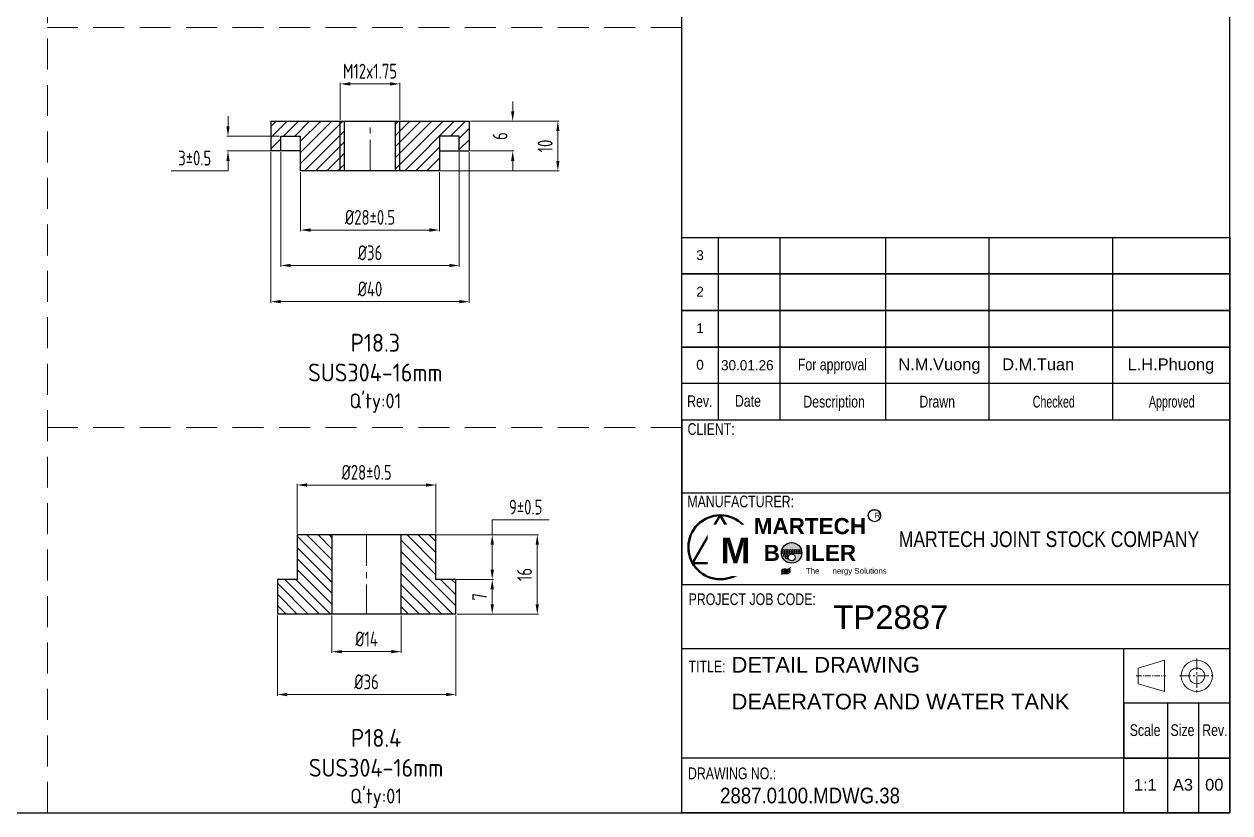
# Model space of a CAD drawing. Header units: millimetres. Extents: x -46397 to 283259, y -8690 to 23983.
# Drawn here: x 259351.1 to 259594.3, y -2313.5 to -2154.3 of the extents above; entities that cross this region are included whole.
import ezdxf
from ezdxf.enums import TextEntityAlignment as Align

# ---------------------------------------------------------------- set-up
doc = ezdxf.new("R2010")
doc.units = ezdxf.units.MM
doc.linetypes.add('CENTER', pattern=[2, 1.25, -0.25, 0.25, -0.25])
doc.linetypes.add('HIDDEN', pattern=[0.375, 0.25, -0.125])
doc.layers.get('Defpoints').update_dxf_attribs({"lineweight": 0})
for name, color, linetype, lineweight in [('DAM_8', 1, 'Continuous', 25), ('DCenterline8', 8, 'CENTER', 5), ('Dtext', 255, 'Continuous', 20), ('DUONGCHINH', 7, 'Continuous', 25), ('mD_HATCH', 8, 'Continuous', 0), ('mDƯỜNG CƠ BẢN', 255, 'Continuous', 25), ('mDƯỜNG KHUẤT', 251, 'HIDDEN', 5), ('mDƯỜNG TÂM', 8, 'CENTER', 0)]:
    doc.layers.add(name, color=color, linetype=linetype, lineweight=lineweight)
doc.layers.add('DIM', color=8, linetype='Continuous')
doc.styles.add('Arial', font='arial.ttf')
doc.styles.add('Chu va so', font='arial.ttf')
doc.styles.add('GHI CHÚ 1', font='isocp_IV25.ttf', dxfattribs={"width": 0.8})
doc.styles.add('TCVN', font='arial.ttf')
doc.styles.add('TEXT', font='arial.ttf', dxfattribs={"height": 124})
doc.dimstyles.new('1-30SCALE', dxfattribs={"dimtxt": 75, "dimasz": 75, "dimexe": 37.5, "dimexo": 30, "dimgap": 30, "dimtad": 1, "dimtoh": 1, "dimdec": 0, "dimdsep": 46, "dimtxsty": 'GHI CHÚ 1', "dimcen": 0.09, "dimclrd": 256, "dimclre": 256, "dimclrt": 2, "dimadec": 0, "dimazin": 0, "dimtfac": 1, "dimtdec": 0, "dimtofl": 0, "dimtmove": 0, "dimatfit": 3, "dimfxl": 1, "dimlwd": 0, "dimlwe": 0, "dimarcsym": 0})
pattern_1 = [(45, (191870.7076, -17125.7324), (-1.122532015, 1.122532015), [])]

# ---------------------------------------------------------------- blocks, each defined once
blk = doc.blocks.new('*D1438')
at = {"layer": 'Defpoints', "color": 0, "transparency": 16777216}
for p in [(259406.85, -2183.92), (259434.85, -2183.92), (259434.85, -2195.88)]:
    blk.add_point(p, dxfattribs=at)
at = {"layer": 'DIM', "linetype": 'Continuous', "lineweight": 0, "transparency": 16777216}
for p, q in [((259406.85, -2184.17), (259406.85, -2196.13)), ((259434.85, -2184.17), (259434.85, -2196.13)), ((259408.85, -2195.88), (259432.85, -2195.88))]:
    blk.add_line(p, q, dxfattribs=at)
at = {"layer": 'DIM', "transparency": 16777216}
for points in [[(259408.85, -2195.54), (259408.85, -2196.21), (259406.85, -2195.88)], [(259432.85, -2195.54), (259432.85, -2196.21), (259434.85, -2195.88)]]:
    blk.add_solid(points, dxfattribs=at)
at = {"layer": 'DIM', "color": 2, "transparency": 16777216, "insert": (259420.85, -2193.32), "char_height": 3, "attachment_point": 5, "style": 'GHI CHÚ 1'}
blk.add_mtext('%%C28%%P0.5', dxfattribs=at)
blk = doc.blocks.new('*D1468')
at = {"layer": 'Defpoints', "color": 0, "transparency": 16777216}
for p in [(259400.85, -2179.92), (259440.85, -2179.92), (259440.85, -2210.33)]:
    blk.add_point(p, dxfattribs=at)
at = {"layer": 'DIM', "linetype": 'Continuous', "lineweight": 0, "transparency": 16777216}
for p, q in [((259400.85, -2180.17), (259400.85, -2210.58)), ((259440.85, -2180.17), (259440.85, -2210.58)), ((259402.85, -2210.33), (259438.85, -2210.33))]:
    blk.add_line(p, q, dxfattribs=at)
at = {"layer": 'DIM', "transparency": 16777216}
for points in [[(259402.85, -2209.99), (259402.85, -2210.66), (259400.85, -2210.33)], [(259438.85, -2209.99), (259438.85, -2210.66), (259440.85, -2210.33)]]:
    blk.add_solid(points, dxfattribs=at)
at = {"layer": 'DIM', "color": 2, "transparency": 16777216, "insert": (259420.85, -2207.77), "char_height": 3, "attachment_point": 5, "style": 'GHI CHÚ 1'}
blk.add_mtext('%%C40', dxfattribs=at)
blk = doc.blocks.new('*D1469')
at = {"layer": 'Defpoints', "color": 0, "transparency": 16777216}
for p in [(259402.85, -2179.92), (259438.85, -2179.92), (259438.85, -2203.03)]:
    blk.add_point(p, dxfattribs=at)
at = {"layer": 'DIM', "linetype": 'Continuous', "lineweight": 0, "transparency": 16777216}
for p, q in [((259402.85, -2180.17), (259402.85, -2203.28)), ((259438.85, -2180.17), (259438.85, -2203.28)), ((259404.85, -2203.03), (259436.85, -2203.03))]:
    blk.add_line(p, q, dxfattribs=at)
at = {"layer": 'DIM', "transparency": 16777216}
for points in [[(259404.85, -2202.7), (259404.85, -2203.36), (259402.85, -2203.03)], [(259436.85, -2202.7), (259436.85, -2203.36), (259438.85, -2203.03)]]:
    blk.add_solid(points, dxfattribs=at)
at = {"layer": 'DIM', "color": 2, "transparency": 16777216, "insert": (259420.85, -2200.47), "char_height": 3, "attachment_point": 5, "style": 'GHI CHÚ 1'}
blk.add_mtext('%%C36', dxfattribs=at)
blk = doc.blocks.new('*D1439')
at = {"layer": 'Defpoints', "color": 0, "transparency": 16777216}
for p in [(259440.85, -2173.92), (259458.75, -2173.92), (259434.85, -2183.92)]:
    blk.add_point(p, dxfattribs=at)
at = {"layer": 'DIM', "linetype": 'Continuous', "lineweight": 0, "transparency": 16777216}
for p, q in [((259441.1, -2173.92), (259459, -2173.92)), ((259458.75, -2181.92), (259458.75, -2175.92)), ((259435.1, -2183.92), (259459, -2183.92))]:
    blk.add_line(p, q, dxfattribs=at)
at = {"layer": 'DIM', "transparency": 16777216}
for points in [[(259458.42, -2175.92), (259459.08, -2175.92), (259458.75, -2173.92)], [(259458.42, -2181.92), (259459.08, -2181.92), (259458.75, -2183.92)]]:
    blk.add_solid(points, dxfattribs=at)
at = {"layer": 'DIM', "color": 2, "transparency": 16777216, "insert": (259456.19, -2178.92), "char_height": 3, "attachment_point": 5, "rotation": 90, "style": 'GHI CHÚ 1'}
blk.add_mtext('10', dxfattribs=at)
blk = doc.blocks.new('*D1440')
at = {"layer": 'Defpoints', "color": 0, "transparency": 16777216}
for p in [(259440.85, -2173.92), (259440.85, -2179.92), (259449.64, -2179.92)]:
    blk.add_point(p, dxfattribs=at)
at = {"layer": 'DIM', "linetype": 'Continuous', "lineweight": 0, "transparency": 16777216}
for p, q in [((259449.64, -2171.92), (259449.64, -2169.92)), ((259441.1, -2173.92), (259449.89, -2173.92)), ((259441.1, -2179.92), (259449.89, -2179.92)), ((259449.64, -2181.92), (259449.64, -2183.92))]:
    blk.add_line(p, q, dxfattribs=at)
at = {"layer": 'DIM', "transparency": 16777216}
for points in [[(259449.31, -2171.92), (259449.97, -2171.92), (259449.64, -2173.92)], [(259449.31, -2181.92), (259449.97, -2181.92), (259449.64, -2179.92)]]:
    blk.add_solid(points, dxfattribs=at)
at = {"layer": 'DIM', "color": 2, "transparency": 16777216, "insert": (259447.08, -2176.92), "char_height": 3, "attachment_point": 5, "rotation": 90, "style": 'GHI CHÚ 1'}
blk.add_mtext('6', dxfattribs=at)
blk = doc.blocks.new('*D1441')
at = {"layer": 'Defpoints', "color": 0, "transparency": 16777216}
for p in [(259392.2, -2176.92), (259402.85, -2176.92), (259402.85, -2179.92)]:
    blk.add_point(p, dxfattribs=at)
at = {"layer": 'DIM', "linetype": 'Continuous', "lineweight": 0, "transparency": 16777216}
for p, q in [((259392.2, -2174.92), (259392.2, -2172.92)), ((259402.6, -2176.92), (259391.95, -2176.92)), ((259402.6, -2179.92), (259391.95, -2179.92)), ((259392.2, -2181.92), (259392.2, -2183.92)), ((259380.76, -2183.92), (259392.2, -2183.92))]:
    blk.add_line(p, q, dxfattribs=at)
at = {"layer": 'DIM', "transparency": 16777216}
for points in [[(259391.87, -2174.92), (259392.53, -2174.92), (259392.2, -2176.92)], [(259391.87, -2181.92), (259392.53, -2181.92), (259392.2, -2179.92)]]:
    blk.add_solid(points, dxfattribs=at)
at = {"layer": 'DIM', "color": 2, "transparency": 16777216, "insert": (259385.48, -2181.36), "char_height": 3, "attachment_point": 5, "style": 'GHI CHÚ 1'}
blk.add_mtext('3%%P0.5', dxfattribs=at)
blk = doc.blocks.new('*D1470')
at = {"layer": 'Defpoints', "color": 0, "transparency": 16777216}
for p in [(259402.15, -2273.39), (259438.15, -2273.39), (259438.15, -2289.61)]:
    blk.add_point(p, dxfattribs=at)
at = {"layer": 'DIM', "linetype": 'Continuous', "lineweight": 0, "transparency": 16777216}
for p, q in [((259402.15, -2273.64), (259402.15, -2289.86)), ((259438.15, -2273.64), (259438.15, -2289.86)), ((259404.15, -2289.61), (259436.15, -2289.61))]:
    blk.add_line(p, q, dxfattribs=at)
at = {"layer": 'DIM', "transparency": 16777216}
for points in [[(259404.15, -2289.28), (259404.15, -2289.95), (259402.15, -2289.61)], [(259436.15, -2289.28), (259436.15, -2289.95), (259438.15, -2289.61)]]:
    blk.add_solid(points, dxfattribs=at)
at = {"layer": 'DIM', "color": 2, "transparency": 16777216, "insert": (259420.15, -2287.05), "char_height": 3, "attachment_point": 5, "style": 'GHI CHÚ 1'}
blk.add_mtext('%%C36', dxfattribs=at)
blk = doc.blocks.new('*D1471')
at = {"layer": 'Defpoints', "color": 0, "transparency": 16777216}
for p in [(259434.15, -2247.34), (259406.15, -2257.39), (259434.15, -2257.39)]:
    blk.add_point(p, dxfattribs=at)
at = {"layer": 'DIM', "linetype": 'Continuous', "lineweight": 0, "transparency": 16777216}
for p, q in [((259406.15, -2257.14), (259406.15, -2247.09)), ((259408.15, -2247.34), (259432.15, -2247.34)), ((259434.15, -2257.14), (259434.15, -2247.09))]:
    blk.add_line(p, q, dxfattribs=at)
at = {"layer": 'DIM', "transparency": 16777216}
for points in [[(259408.15, -2247), (259408.15, -2247.67), (259406.15, -2247.34)], [(259432.15, -2247), (259432.15, -2247.67), (259434.15, -2247.34)]]:
    blk.add_solid(points, dxfattribs=at)
at = {"layer": 'DIM', "color": 2, "transparency": 16777216, "insert": (259420.15, -2244.78), "char_height": 3, "attachment_point": 5, "style": 'GHI CHÚ 1'}
blk.add_mtext('%%C28%%P0.5', dxfattribs=at)
blk = doc.blocks.new('*D1472')
at = {"layer": 'Defpoints', "color": 0, "transparency": 16777216}
for p in [(259427.15, -2257.39), (259436.15, -2266.39), (259445.51, -2266.39)]:
    blk.add_point(p, dxfattribs=at)
at = {"layer": 'DIM', "linetype": 'Continuous', "lineweight": 0, "transparency": 16777216}
for p, q in [((259456.98, -2254.35), (259445.51, -2254.35)), ((259445.51, -2254.35), (259445.51, -2257.39)), ((259427.4, -2257.39), (259445.76, -2257.39)), ((259445.51, -2259.39), (259445.51, -2264.39)), ((259436.4, -2266.39), (259445.76, -2266.39))]:
    blk.add_line(p, q, dxfattribs=at)
at = {"layer": 'DIM', "transparency": 16777216}
for points in [[(259445.18, -2259.39), (259445.84, -2259.39), (259445.51, -2257.39)], [(259445.18, -2264.39), (259445.84, -2264.39), (259445.51, -2266.39)]]:
    blk.add_solid(points, dxfattribs=at)
at = {"layer": 'DIM', "color": 2, "transparency": 16777216, "insert": (259452.25, -2251.79), "char_height": 3, "attachment_point": 5, "style": 'GHI CHÚ 1'}
blk.add_mtext('9%%P0.5', dxfattribs=at)
blk = doc.blocks.new('*D1473')
at = {"layer": 'Defpoints', "color": 0, "transparency": 16777216}
for p in [(259436.15, -2266.39), (259438.15, -2273.39), (259445.51, -2273.39)]:
    blk.add_point(p, dxfattribs=at)
at = {"layer": 'DIM', "linetype": 'Continuous', "lineweight": 0, "transparency": 16777216}
for p, q in [((259436.4, -2266.39), (259445.76, -2266.39)), ((259445.51, -2268.39), (259445.51, -2271.39)), ((259438.4, -2273.39), (259445.76, -2273.39))]:
    blk.add_line(p, q, dxfattribs=at)
at = {"layer": 'DIM', "transparency": 16777216}
for points in [[(259445.18, -2268.39), (259445.84, -2268.39), (259445.51, -2266.39)], [(259445.18, -2271.39), (259445.84, -2271.39), (259445.51, -2273.39)]]:
    blk.add_solid(points, dxfattribs=at)
at = {"layer": 'DIM', "color": 2, "transparency": 16777216, "insert": (259442.96, -2269.89), "char_height": 3, "attachment_point": 5, "rotation": 90, "style": 'GHI CHÚ 1'}
blk.add_mtext('7', dxfattribs=at)
blk = doc.blocks.new('*D1474')
at = {"layer": 'Defpoints', "color": 0, "transparency": 16777216}
for p in [(259434.15, -2257.39), (259438.15, -2273.39), (259454.59, -2273.39)]:
    blk.add_point(p, dxfattribs=at)
at = {"layer": 'DIM', "linetype": 'Continuous', "lineweight": 0, "transparency": 16777216}
for p, q in [((259434.4, -2257.39), (259454.84, -2257.39)), ((259454.59, -2259.39), (259454.59, -2271.39)), ((259438.4, -2273.39), (259454.84, -2273.39))]:
    blk.add_line(p, q, dxfattribs=at)
at = {"layer": 'DIM', "transparency": 16777216}
for points in [[(259454.26, -2259.39), (259454.92, -2259.39), (259454.59, -2257.39)], [(259454.26, -2271.39), (259454.92, -2271.39), (259454.59, -2273.39)]]:
    blk.add_solid(points, dxfattribs=at)
at = {"layer": 'DIM', "color": 2, "transparency": 16777216, "insert": (259452.02, -2265.39), "char_height": 3, "attachment_point": 5, "rotation": 90, "style": 'GHI CHÚ 1'}
blk.add_mtext('16', dxfattribs=at)
blk = doc.blocks.new('*D1475')
at = {"layer": 'Defpoints', "color": 0, "transparency": 16777216}
for p in [(259413.15, -2273.39), (259427.15, -2273.39), (259427.15, -2280.96)]:
    blk.add_point(p, dxfattribs=at)
at = {"layer": 'DIM', "linetype": 'Continuous', "lineweight": 0, "transparency": 16777216}
for p, q in [((259413.15, -2273.64), (259413.15, -2281.21)), ((259427.15, -2273.64), (259427.15, -2281.21)), ((259415.15, -2280.96), (259425.15, -2280.96))]:
    blk.add_line(p, q, dxfattribs=at)
at = {"layer": 'DIM', "transparency": 16777216}
for points in [[(259415.15, -2280.63), (259415.15, -2281.29), (259413.15, -2280.96)], [(259425.15, -2280.63), (259425.15, -2281.29), (259427.15, -2280.96)]]:
    blk.add_solid(points, dxfattribs=at)
at = {"layer": 'DIM', "color": 2, "transparency": 16777216, "insert": (259420.15, -2278.41), "char_height": 3, "attachment_point": 5, "style": 'GHI CHÚ 1'}
blk.add_mtext('%%C14', dxfattribs=at)
blk = doc.blocks.new('*D1477')
at = {"layer": 'Defpoints', "color": 0, "transparency": 16777216}
for p in [(259426.85, -2166.4), (259414.85, -2173.92), (259426.85, -2173.92)]:
    blk.add_point(p, dxfattribs=at)
at = {"layer": 'DIM', "linetype": 'Continuous', "lineweight": 0, "transparency": 16777216}
for p, q in [((259414.85, -2173.67), (259414.85, -2166.15)), ((259416.85, -2166.4), (259424.85, -2166.4)), ((259426.85, -2173.67), (259426.85, -2166.15))]:
    blk.add_line(p, q, dxfattribs=at)
at = {"layer": 'DIM', "transparency": 16777216}
for points in [[(259416.85, -2166.06), (259416.85, -2166.73), (259414.85, -2166.4)], [(259424.85, -2166.06), (259424.85, -2166.73), (259426.85, -2166.4)]]:
    blk.add_solid(points, dxfattribs=at)
at = {"layer": 'DIM', "color": 2, "transparency": 16777216, "insert": (259420.85, -2163.83), "char_height": 3, "attachment_point": 5, "style": 'GHI CHÚ 1'}
blk.add_mtext('M12x1.75', dxfattribs=at)
blk = doc.blocks.new('*U1828')
at = {"lineweight": 25}
for p, q in [((385.5, 127.82, 0), (385.5, 87.24, 0)), ((399.17, 127.82, 0), (399.17, 87.24, 0.01)), ((422.6, 127.82, 0), (422.6, 87.24, 0.01)), ((445.56, 127.82, 0), (445.56, 87.24, 0.01)), ((473.02, 127.82, 0), (473.02, 87.24, 0.01)), ((377.38, 71.07), (499.12, 71.07)), ((485.24, 24.35, 0), (485.24, 0)), ((492.2, 0), (492.2, 24.35, 0))]:
    blk.add_line(p, q, dxfattribs=at)
for points in [[(0, 0), (499.12, 0), (499.12, 326.95), (0, 326.95)], [(0, 0), (377.38, 0), (377.38, 326.95), (0, 326.95)], [(377.38, 127.82), (499.12, 127.82), (499.12, 0), (377.38, 0)], [(377.38, 127.82), (499.12, 127.82), (499.12, 119.71), (377.38, 119.71)], [(377.38, 119.71), (499.12, 119.71), (499.12, 111.59), (377.38, 111.59)], [(377.38, 111.59), (499.12, 111.59), (499.12, 103.48), (377.38, 103.48)], [(377.38, 103.48), (499.12, 103.48), (499.12, 95.36), (377.38, 95.36)], [(377.38, 50.72), (499.12, 50.72), (499.12, 87.24), (377.38, 87.24)], [(377.38, 36.52), (499.12, 36.52), (499.12, 12.17), (377.38, 12.17)], [(475.59, 36.52), (499.12, 36.52), (499.12, 0), (475.59, 0)]]:
    blk.add_lwpolyline(points, close=True, dxfattribs=at)
at = {"lineweight": 50}
blk.add_lwpolyline([(385.95, 66.11), (379.8, 55.45), (392.1, 55.45)], close=True, dxfattribs=at)
at = {"color": 2, "lineweight": 20, "elevation": 0}
blk.add_lwpolyline([(478.74, 28.69), (484.61, 26.96), (484.61, 33.91), (478.74, 32.17)], close=True, dxfattribs=at)
at = {"lineweight": 25, "elevation": 0}
blk.add_lwpolyline([(475.59, 12.17), (499.12, 12.17), (499.12, 24.35), (475.59, 24.35)], close=True, dxfattribs=at)
at = {"lineweight": 50}
blk.add_circle((385.95, 59), 7.1, dxfattribs=at)
at = {"color": 2, "lineweight": 20}
for radius in [3.48, 1.74]:
    blk.add_circle((491.77, 30.43, 0), radius, dxfattribs=at)
at = {"layer": 'DCenterline8', "lineweight": 0, "ltscale": 2}
for p, q in [((491.77, 34.26, 0), (491.77, 26.61, 0)), ((487.94, 30.43, 0), (495.59, 30.43, 0))]:
    blk.add_line(p, q, dxfattribs=at)
at = {"layer": 'DCenterline8', "lineweight": 0}
blk.add_line((478.34, 30.43, 0), (484.93, 30.43, 0), dxfattribs=at)
at = {"color": 5, "style": 'Chu va so'}
for s, height, width, p in [('For approval', 2.6086, 0.75, (410.85, 98.29, 0)), ('Rev.', 2.609, 0.75, (381.39, 90.13)), ('Date', 2.609, 0.75, (392.08, 90.21, 0)), ('Description', 2.6086, 0.75, (411.22, 90.04, 0)), ('Drawn', 2.609, 0.75, (434.12, 90.04, 0)), ('Checked', 2.609, 0.65, (460.01, 90.02)), ('Approved', 2.609, 0.65, (486.21, 90.04, 0)), ('CLIENT:', 2.609, 0.75, (383.91, 83.95, 0.02)), ('PROJECT JOB CODE:', 2.6086, 0.75, (393.03, 46.16)), ('TITLE:', 2.609, 0.75, (383, 31.19, 0.02)), ('Scale', 2.609, 0.75, (480.29, 17.07, 0)), ('Size', 2.609, 0.75, (488.59, 17.07, 0)), ('Rev. ', 2.609, 0.75, (496.17, 17.07, 0)), ('DRAWING NO.:', 2.6086, 0.75, (388.56, 7.47, 0.03))]:
    blk.add_text(s, height=height, dxfattribs=dict(at, width=width)).set_placement(p, align=Align.CENTER)
at = {"color": 5, "lineweight": 25, "insert": (418.75, 60.77, 0), "char_height": 3.4782, "width": 80.4044, "attachment_point": 4, "style": 'Chu va so'}
blk.add_mtext('\\pxqc;{\\W0.8;MARTECH JOINT STOCK COMPANY}', dxfattribs=at)
at = {"layer": 'Dtext', "ltscale": 0.1}
for tag, p, height, style in [('REV_3', (380.6, 122.8), 2.17, 'TCVN'), ('FOR_APPROVAL3', (402.34, 122.65, -0.02), 2.61, 'TCVN'), ('REV_2', (380.6, 114.69), 2.17, 'TCVN'), ('FOR_APPROVAL2', (402.34, 114.53, -0.02), 2.61, 'TCVN'), ('REV_1', (380.6, 106.57), 2.17, 'TCVN'), ('FOR_APPROVAL1', (402.34, 106.42, -0.02), 2.61, 'TCVN'), ('REV_0', (380.6, 98.45), 2.17, 'TCVN'), ('NGUOI_VE', (425.5, 98.34, -0.02), 2.61, 'TCVN'), ('NGUOI_KIEM_2', (448.55, 98.34, -0.02), 2.61, 'TCVN'), ('NGUOI_DUYET', (476.4, 98.34, -0.02), 2.61, 'TCVN'), ('1.1_A4', (477.79, 4.95, -0.02), 2.61, 'Chu va so'), ('A4_A4', (486.47, 4.95, -0.02), 2.61, 'Chu va so'), ('REV.', (493.62, 4.95, -0.02), 2.61, 'Chu va so')]:
    blk.add_attdef(tag, p, '', height=height, dxfattribs=dict(at, style=style))
for tag, p, height, style, width in [('NGAY_REV03', (386.11, 122.65, -0.02), 2.26, 'TCVN', 0.95), ('NGAY_REV02', (386.11, 114.53, -0.02), 2.26, 'TCVN', 0.95), ('NGAY_REV01', (386.11, 106.42, -0.02), 2.26, 'TCVN', 0.95), ('NGAY_REV0', (386.11, 98.3, -0.02), 2.26, 'TCVN', 0.95), ('DWD.NO', (385.9, 2.12, -0.02), 3.48, 'Chu va so', 0.85)]:
    blk.add_attdef(tag, p, '', height=height, dxfattribs=dict(at, style=style, width=width))
at = {"layer": 'Dtext', "lineweight": 25, "ltscale": 0.1, "style": 'Chu va so'}
for tag, p, height in [('PROJECT_CODE', (411.04, 40.87), 5.22), ('TITLE1', (388.45, 31.17, -0.02), 3.48), ('TITLE2', (388.45, 22.99, -0.02), 3.48), ('TITLE3', (388.45, 14.87, -0.02), 3.48)]:
    blk.add_attdef(tag, p, '', height=height, dxfattribs=at)
at = {"insert": (385.98, 61.16), "char_height": 5.7147, "attachment_point": 1, "style": 'TEXT', "bg_fill": 2}
blk.add_mtext('\\pxqc;{\\fArial|b1|i0|c0|p34;M}', dxfattribs=at)
at = {"insert": (393.54, 65.49), "char_height": 3.5717, "width": 24.5988, "attachment_point": 1, "style": 'TEXT', "bg_fill": 2}
blk.add_mtext('\\pxqc;{\\fArial|b1|i0|c0|p34;MARTECH\\PB    ILER}', dxfattribs=at)
h = blk.add_hatch(color=256)
h.dxf.hatch_style = 1
edge = h.paths.add_edge_path()
edge.add_spline(control_points=[(399.53, 53.41), (399.63, 53.49), (400.05, 53.81), (400.94, 53.37), (401.36, 53.88), (401.52, 54.06)], knot_values=[0, 0, 0, 0, 0.315535, 1.31207, 1.873609, 1.873609, 1.873609, 1.873609], degree=3, periodic=0)
edge.add_spline(control_points=[(401.52, 54.06), (401.39, 53.95), (400.92, 53.51), (399.93, 54.03), (399.59, 53.52), (399.53, 53.41)], knot_values=[0, 0, 0, 0, 0.411397, 1.576501, 1.877595, 1.877595, 1.877595, 1.877595], degree=3, periodic=0)
edge = h.paths.add_edge_path()
edge.add_spline(control_points=[(399.53, 52.97), (399.63, 53.05), (400.05, 53.36), (400.94, 52.92), (401.36, 53.43), (401.52, 53.62)], knot_values=[0, 0, 0, 0, 0.315535, 1.31207, 1.873609, 1.873609, 1.873609, 1.873609], degree=3, periodic=0)
edge.add_spline(control_points=[(401.52, 53.62), (401.39, 53.5), (400.92, 53.07), (399.93, 53.58), (399.59, 53.08), (399.53, 52.97)], knot_values=[0, 0, 0, 0, 0.411397, 1.576501, 1.877595, 1.877595, 1.877595, 1.877595], degree=3, periodic=0)
at = {"color": 7}
for centre, radius in [((399.96, 58.29), 0.216), ((399.96, 57.76), 0.216), ((400.21, 57.17), 0.216), ((400.49, 58.29), 0.216), ((400.49, 57.76), 0.216), ((400.65, 56.63), 0.216), ((400.74, 57.17), 0.216), ((401.02, 58.29), 0.216), ((401.02, 57.76), 0.216), ((401.82, 56.75), 0.774), ((401.55, 58.29), 0.216), ((401.55, 57.76), 0.216), ((402.1, 58.29), 0.216), ((402.1, 57.76), 0.216), ((402.63, 58.29), 0.216), ((402.63, 57.76), 0.216), ((403.16, 58.29), 0.216), ((403.16, 57.76), 0.216), ((403.69, 58.29), 0.216), ((403.69, 57.76), 0.216)]:
    blk.add_circle(centre, radius, dxfattribs=at)
for points in [[(399.53, 53.83), (399.75, 54.1), (401.12, 54.19), (401.52, 54.48)], [(399.53, 53.83), (399.85, 54.02), (401.02, 54.04), (401.52, 54.48)], [(399.53, 53.41), (399.75, 53.69), (401.12, 53.78), (401.52, 54.06)], [(399.53, 53.41), (399.85, 53.61), (401.02, 53.62), (401.52, 54.06)], [(399.53, 52.97), (399.75, 53.25), (401.12, 53.34), (401.52, 53.62)], [(399.53, 52.97), (399.85, 53.16), (401.02, 53.18), (401.52, 53.62)]]:
    blk.add_spline(points, degree=3)
at = {"color": 5, "style": 'Chu va so', "width": 0.75}
blk.add_text('MANUFACTURER:', height=2.6086, dxfattribs=at).set_placement((390.47, 67.86, 0.02), align=Align.CENTER)
at = {"attachment_point": 1, "style": 'TEXT', "bg_fill": 2}
for s, insert, char_height in [('\\pxqc;R', (420.25, 66.69), 1.25), ('\\pxqc;The      nergy Solutions', (404.95, 54.37), 1.2501)]:
    blk.add_mtext(s, dxfattribs=dict(at, insert=insert, char_height=char_height))
at = {"layer": 'DAM_8'}
h = blk.add_hatch(color=7, dxfattribs=at)
edge = h.paths.add_edge_path()
edge.add_arc((401.78, 57.75), 2.28, 191.4592, 461.3375)
edge.add_arc((401.78, 57.75), 2.28, 101.3375, 191.4592)
edge = h.paths.add_edge_path(flags=16)
edge.add_arc((400.65, 56.63), 0.216, -289.458, 11.4592, ccw=False)
edge.add_arc((400.65, 56.63), 0.216, 11.4592, 70.542, ccw=False)
edge = h.paths.add_edge_path(flags=16)
edge.add_arc((403.69, 57.76), 0.216, -211.5113, 11.4592, ccw=False)
edge.add_arc((403.69, 57.76), 0.216, 11.4592, 148.4887, ccw=False)
edge = h.paths.add_edge_path(flags=16)
edge.add_arc((400.21, 57.17), 0.216, -304.2526, 11.4592, ccw=False)
edge.add_arc((400.21, 57.17), 0.216, 11.4592, 55.7474, ccw=False)
edge = h.paths.add_edge_path(flags=16)
edge.add_arc((403.69, 58.29), 0.216, -200.2428, 11.4592, ccw=False)
edge.add_arc((403.69, 58.29), 0.216, 11.4592, 159.7572, ccw=False)
edge = h.paths.add_edge_path(flags=16)
edge.add_arc((403.16, 57.76), 0.216, -219.051, 11.4592, ccw=False)
edge.add_arc((403.16, 57.76), 0.216, 11.4592, 140.949, ccw=False)
edge = h.paths.add_edge_path(flags=16)
edge.add_arc((400.74, 57.17), 0.216, -292.0311, 11.4592, ccw=False)
edge.add_arc((400.74, 57.17), 0.216, 11.4592, 67.9689, ccw=False)
edge = h.paths.add_edge_path(flags=16)
edge.add_arc((399.96, 57.76), 0.216, -319.4544, 11.4592, ccw=False)
edge.add_arc((399.96, 57.76), 0.216, 11.4592, 40.5456, ccw=False)
edge = h.paths.add_edge_path(flags=16)
edge.add_arc((403.16, 58.29), 0.216, -206.0119, 11.4592, ccw=False)
edge.add_arc((403.16, 58.29), 0.216, 11.4592, 153.9881, ccw=False)
edge = h.paths.add_edge_path(flags=16)
edge.add_arc((401.82, 56.75), 0.774, -262.499, 11.4592, ccw=False)
edge.add_arc((401.82, 56.75), 0.774, 11.4592, 97.501, ccw=False)
edge = h.paths.add_edge_path(flags=16)
edge.add_arc((399.96, 58.29), 0.216, -332.7707, 11.4592, ccw=False)
edge.add_arc((399.96, 58.29), 0.216, 11.4592, 27.2293, ccw=False)
edge = h.paths.add_edge_path(flags=16)
edge.add_arc((402.63, 57.76), 0.216, -230.166, 11.4592, ccw=False)
edge.add_arc((402.63, 57.76), 0.216, 11.4592, 129.834, ccw=False)
edge = h.paths.add_edge_path(flags=16)
edge.add_arc((400.49, 57.76), 0.216, -307.6137, 11.4592, ccw=False)
edge.add_arc((400.49, 57.76), 0.216, 11.4592, 52.3863, ccw=False)
edge = h.paths.add_edge_path(flags=16)
edge.add_arc((402.1, 57.76), 0.216, -246.4575, 11.4592, ccw=False)
edge.add_arc((402.1, 57.76), 0.216, 11.4592, 113.5425, ccw=False)
edge = h.paths.add_edge_path(flags=16)
edge.add_arc((401.02, 57.76), 0.216, -290.4056, 11.4592, ccw=False)
edge.add_arc((401.02, 57.76), 0.216, 11.4592, 69.5944, ccw=False)
edge = h.paths.add_edge_path(flags=16)
edge.add_arc((402.63, 58.29), 0.216, -215.7954, 11.4592, ccw=False)
edge.add_arc((402.63, 58.29), 0.216, 11.4592, 144.2046, ccw=False)
edge = h.paths.add_edge_path(flags=16)
edge.add_arc((401.55, 57.76), 0.216, -268.4837, 11.4592, ccw=False)
edge.add_arc((401.55, 57.76), 0.216, 11.4592, 91.5163, ccw=False)
edge = h.paths.add_edge_path(flags=16)
edge.add_arc((400.49, 58.29), 0.216, -322.0207, 11.4592, ccw=False)
edge.add_arc((400.49, 58.29), 0.216, 11.4592, 37.9793, ccw=False)
edge = h.paths.add_edge_path(flags=16)
edge.add_arc((401.55, 58.29), 0.216, -267.4803, 11.4592, ccw=False)
edge.add_arc((401.55, 58.29), 0.216, 11.4592, 92.5197, ccw=False)
edge = h.paths.add_edge_path(flags=16)
edge.add_arc((402.1, 58.29), 0.216, -234.0834, 11.4592, ccw=False)
edge.add_arc((402.1, 58.29), 0.216, 11.4592, 125.9166, ccw=False)
edge = h.paths.add_edge_path(flags=16)
edge.add_arc((401.02, 58.29), 0.216, -301.7345, 11.4592, ccw=False)
edge.add_arc((401.02, 58.29), 0.216, 11.4592, 58.2655, ccw=False)
blk.add_circle((420.17, 66.03), 1.36)
at = {"color": 7}
blk.add_circle((401.78, 57.75), 2.28, dxfattribs=at)

msp = doc.modelspace()

# ---------------------------------------------------------------- hatches: boundary and pattern name
at = {"layer": 'mD_HATCH'}
h = msp.add_hatch(dxfattribs=at)
h.set_pattern_fill('ANSI31', color=251, scale=0.5)
h.set_pattern_definition(pattern_1)
h.paths.add_polyline_path([(259415.7, -2173.92), (259400.85, -2173.92), (259400.85, -2179.92), (259402.85, -2179.92), (259402.85, -2176.92), (259406.85, -2176.92), (259406.85, -2183.92), (259415.7, -2183.92)])
h = msp.add_hatch(dxfattribs=at)
h.set_pattern_fill('ANSI31', color=251, scale=0.5)
h.set_pattern_definition(pattern_1)
h.paths.add_polyline_path([(259426, -2173.92), (259440.85, -2173.92), (259440.85, -2179.92), (259438.85, -2179.92), (259438.85, -2176.92), (259434.85, -2176.92), (259434.85, -2183.92), (259426, -2183.92)])
h = msp.add_hatch(dxfattribs=at)
h.set_pattern_fill('ANSI31', color=251, scale=0.5, angle=-90, style=0)
h.set_pattern_definition([(315, (-23128.7703, 200485.4278), (1.122532015, 1.122532015), [])])
h.paths.add_polyline_path([(259413.15, -2273.39), (259413.15, -2257.39), (259406.15, -2257.39), (259406.15, -2266.39), (259402.15, -2266.39), (259402.15, -2273.39)])
h = msp.add_hatch(dxfattribs=at)
h.set_pattern_fill('ANSI31', color=251, scale=0.5, angle=-90, style=0)
h.set_pattern_definition([(315, (170522.6747, 238706.432), (1.122532015, 1.122532015), [])])
h.paths.add_polyline_path([(259434.15, -2266.39), (259434.15, -2257.39), (259427.15, -2257.39), (259427.15, -2273.39), (259438.15, -2273.39), (259438.15, -2266.39)])

# ---------------------------------------------------------------- linework, layer by layer
at = {"layer": 'DUONGCHINH'}
for p, q in [((259400.85, -2173.92, -2.25), (259440.85, -2173.92, -2.25)), ((259400.85, -2173.92, -2.25), (259400.85, -2179.92, -2.25)), ((259440.85, -2173.92, -2.25), (259440.85, -2179.92, -2.25)), ((259402.85, -2179.92, -2.25), (259402.85, -2176.92, -2.25)), ((259402.85, -2176.92, -2.25), (259406.85, -2176.92, -2.25)), ((259406.85, -2183.92, -2.25), (259406.85, -2176.92, -2.25)), ((259438.85, -2176.92, -2.25), (259434.85, -2176.92, -2.25)), ((259434.85, -2176.92, -2.25), (259434.85, -2183.92, -2.25)), ((259438.85, -2179.92, -2.25), (259438.85, -2176.92, -2.25)), ((259406.85, -2179.92, -2.25), (259400.85, -2179.92, -2.25)), ((259434.85, -2179.92, -2.25), (259440.85, -2179.92, -2.25)), ((259434.85, -2183.92, -2.25), (259406.85, -2183.92, -2.25)), ((259406.15, -2257.39, -0.15), (259406.15, -2266.39, -0.15)), ((259434.15, -2257.39, -0.15), (259406.15, -2257.39, -0.15)), ((259413.15, -2257.39, -0.15), (259413.15, -2273.39, -0.15)), ((259427.15, -2273.39, -0.15), (259427.15, -2257.39, -0.15)), ((259434.15, -2266.39, -0.15), (259434.15, -2257.39, -0.15)), ((259402.15, -2266.39, -0.15), (259402.15, -2273.39, -0.15)), ((259406.15, -2266.39, -0.15), (259402.15, -2266.39, -0.15)), ((259438.15, -2266.39, -0.15), (259434.15, -2266.39, -0.15)), ((259438.15, -2273.39, -0.15), (259438.15, -2266.39, -0.15)), ((259438.15, -2273.39, -0.15), (259402.15, -2273.39, -0.15))]:
    msp.add_line(p, q, dxfattribs=at)
at = {"layer": 'mDƯỜNG CƠ BẢN', "color": 3}
for p, q in [((259414.85, -2183.92, -2.25), (259414.85, -2173.92, -2.25)), ((259426.85, -2183.92, -2.25), (259426.85, -2173.92, -2.25))]:
    msp.add_line(p, q, dxfattribs=at)
at = {"layer": 'mDƯỜNG CƠ BẢN', "color": 251}
for p, q in [((259415.7, -2183.92, -2.25), (259415.7, -2173.92, -2.25)), ((259426, -2183.92, -2.25), (259426, -2173.92, -2.25))]:
    msp.add_line(p, q, dxfattribs=at)
at = {"layer": 'mDƯỜNG KHUẤT', "ltscale": 25, "elevation": -0.15}
for points in [[(259483.75, -2016.48), (259483.75, -2313.49), (259355.75, -2313.49), (259355.75, -2016.48)], [(259483.75, -2155), (259355.75, -2155)], [(259483.75, -2235.75), (259355.75, -2235.75)]]:
    msp.add_lwpolyline(points, dxfattribs=at)
at = {"layer": 'mDƯỜNG TÂM', "lineweight": 0, "ltscale": 5}
for p, q in [((259420.85, -2183.92, -2.25), (259420.85, -2173.92, -2.25)), ((259420.15, -2257.39, -0.15), (259420.15, -2273.39, -0.15))]:
    msp.add_line(p, q, dxfattribs=at)

# ---------------------------------------------------------------- texts
at = {"char_height": 3.6082, "attachment_point": 1, "style": 'Arial'}
for s, insert in [("\\pxqc;{\\Fisocp|c0;P18.3\\P\\C7;SUS304\\C0;-16mm\\P\\H0.83333x;Q'ty:01}", (259401.13, -2216.82, -0.15)), ("\\pxqc;{\\Fisocp|c0;P18.4\\P\\C7;SUS304\\C0;-16mm\\P\\H0.83333x;Q'ty:01}", (259401.28, -2296.57, -0.15))]:
    msp.add_mtext_dynamic_manual_height_columns(s, width=41.5949, gutter_width=0.564, heights=[16.19], dxfattribs=dict(at, insert=insert))

# ---------------------------------------------------------------- dimensions: what is measured, and where the dimension line sits
at = {"layer": 'DIM'}
dim = msp.add_linear_dim(base=(259426.85, -2166.4, -2.25), p1=(259414.85, -2173.92, -2.25), p2=(259426.85, -2173.92, -2.25), text='M12x1.75', dimstyle='1-30SCALE', override={"dimtxt": 3, "dimasz": 2, "dimexe": 0.25, "dimexo": 0.25, "dimgap": 1, "dimtmove": 1}, dxfattribs=at)
dim.commit()
dim.dimension.update_dxf_attribs({"geometry": '*D1477', "text_midpoint": (259420.85, -2166.4, -2.25), "dimtype": 160})
for base, p1, p2, picture, middle in [((259449.64, -2179.92, -2.25), (259440.85, -2173.92, -2.25), (259440.85, -2179.92, -2.25), '*D1440', (259447.08, -2176.92, -2.25)), ((259458.75, -2173.92, -2.25), (259434.85, -2183.92, -2.25), (259440.85, -2173.92, -2.25), '*D1439', (259456.19, -2178.92, -2.25)), ((259454.59, -2273.39, -0.15), (259434.15, -2257.39, -0.15), (259438.15, -2273.39, -0.15), '*D1474', (259452.02, -2265.39, -0.15))]:
    dim = msp.add_linear_dim(base=base, p1=p1, p2=p2, angle=90, dimstyle='1-30SCALE', override={"dimtxt": 3, "dimasz": 2, "dimexe": 0.25, "dimexo": 0.25, "dimgap": 1, "dimtmove": 1}, dxfattribs=at)
    dim.commit()
    dim.dimension.update_dxf_attribs({"geometry": picture, "text_midpoint": middle})
for base, p1, p2, override, picture, middle in [((259392.2, -2176.92, -2.25), (259402.85, -2179.92, -2.25), (259402.85, -2176.92, -2.25), {"dimtxt": 3, "dimasz": 2, "dimexe": 0.25, "dimexo": 0.25, "dimgap": 1, "dimpost": '%%P0.5', "dimtmove": 1}, '*D1441', (259390.36, -2183.83, -2.25)), ((259445.51, -2266.39, -0.15), (259427.15, -2257.39, -0.15), (259436.15, -2266.39, -0.15), {"dimtxt": 3, "dimasz": 2, "dimexe": 0.25, "dimexo": 0.25, "dimgap": 1, "dimpost": '%%P0.5', "dimtmove": 1}, '*D1472', (259448.77, -2254.35, -0.15)), ((259445.51, -2273.39, -0.15), (259436.15, -2266.39, -0.15), (259438.15, -2273.39, -0.15), {"dimtxt": 3, "dimasz": 2, "dimexe": 0.25, "dimexo": 0.25, "dimgap": 1, "dimtmove": 1}, '*D1473', (259445.51, -2269.89, -0.15))]:
    dim = msp.add_linear_dim(base=base, p1=p1, p2=p2, angle=90, dimstyle='1-30SCALE', override=override, dxfattribs=at)
    dim.commit()
    dim.dimension.update_dxf_attribs({"geometry": picture, "text_midpoint": middle, "dimtype": 160})
for base, p1, p2, override, picture, middle in [((259440.85, -2210.33, -2.25), (259400.85, -2179.92, -2.25), (259440.85, -2179.92, -2.25), {"dimtxt": 3, "dimasz": 2, "dimexe": 0.25, "dimexo": 0.25, "dimgap": 1, "dimtmove": 1}, '*D1468', (259420.85, -2207.77, -2.25)), ((259438.85, -2203.03, -2.25), (259402.85, -2179.92, -2.25), (259438.85, -2179.92, -2.25), {"dimtxt": 3, "dimasz": 2, "dimexe": 0.25, "dimexo": 0.25, "dimgap": 1, "dimtmove": 1}, '*D1469', (259420.85, -2200.47, -2.25)), ((259434.85, -2195.88, -2.25), (259406.85, -2183.92, -2.25), (259434.85, -2183.92, -2.25), {"dimtxt": 3, "dimasz": 2, "dimexe": 0.25, "dimexo": 0.25, "dimgap": 1, "dimpost": '%%P0.5', "dimtmove": 1}, '*D1438', (259420.85, -2193.32, -2.25)), ((259434.15, -2247.34, -0.15), (259406.15, -2257.39, -0.15), (259434.15, -2257.39, -0.15), {"dimtxt": 3, "dimasz": 2, "dimexe": 0.25, "dimexo": 0.25, "dimgap": 1, "dimpost": '%%P0.5', "dimtmove": 1}, '*D1471', (259420.15, -2244.78, -0.15)), ((259438.15, -2289.61, -0.15), (259402.15, -2273.39, -0.15), (259438.15, -2273.39, -0.15), {"dimtxt": 3, "dimasz": 2, "dimexe": 0.25, "dimexo": 0.25, "dimgap": 1, "dimtmove": 1}, '*D1470', (259420.15, -2287.05, -0.15)), ((259427.15, -2280.96, -0.15), (259413.15, -2273.39, -0.15), (259427.15, -2273.39, -0.15), {"dimtxt": 3, "dimasz": 2, "dimexe": 0.25, "dimexo": 0.25, "dimgap": 1, "dimtmove": 1}, '*D1475', (259420.15, -2278.41, -0.15))]:
    dim = msp.add_linear_dim(base=base, p1=p1, p2=p2, text='%%C<>', dimstyle='1-30SCALE', override=override, dxfattribs=at)
    dim.commit()
    dim.dimension.update_dxf_attribs({"geometry": picture, "text_midpoint": middle})

# ---------------------------------------------------------------- next in the draw order: block references
ref = msp.add_blockref('*U1828', (259140.91, -2313.49, -0.15), dxfattribs=dict(xscale=0.9084576280678549, yscale=0.9084576280678549, zscale=0.9084576280678549))
ref.add_attrib('PROJECT_CODE', 'TP2887', (259514.33, -2276.37, -0.15), dxfattribs={"layer": 'Dtext', "lineweight": 25, "ltscale": 0.1, "height": 4.74, "style": 'Chu va so'})
ref.add_attrib('TITLE1', 'DETAIL DRAWING', (259493.8, -2285.18, -0.17), dxfattribs={"layer": 'Dtext', "lineweight": 25, "ltscale": 0.1, "height": 3.1598, "style": 'Chu va so'})
ref.add_attrib('TITLE2', 'DEAERATOR AND WATER TANK', (259493.8, -2292.61, -0.17), dxfattribs={"layer": 'Dtext', "lineweight": 25, "ltscale": 0.1, "height": 3.1598, "style": 'Chu va so'})
ref.add_attrib('DWD.NO', '2887.0100.MDWG.38', (259491.49, -2311.57, -0.17), dxfattribs={"layer": 'Dtext', "ltscale": 0.1, "height": 3.1598, "style": 'Chu va so', "width": 0.85})
ref.add_attrib('1.1_A4', '1:1', (259574.97, -2309, -0.17), dxfattribs={"layer": 'Dtext', "ltscale": 0.1, "height": 2.37, "style": 'Chu va so'})
ref.add_attrib('A4_A4', 'A3', (259582.85, -2309, -0.17), dxfattribs={"layer": 'Dtext', "ltscale": 0.1, "height": 2.37, "style": 'Chu va so'})
ref.add_attrib('REV.', '00', (259589.35, -2309, -0.17), dxfattribs={"layer": 'Dtext', "ltscale": 0.1, "height": 2.37, "style": 'Chu va so'})
ref.add_attrib('REV_0', '0', (259486.67, -2224.05, -0.15), dxfattribs={"layer": 'Dtext', "ltscale": 0.1, "height": 1.97, "style": 'TCVN'})
ref.add_attrib('NGAY_REV0', '30.01.26', (259491.67, -2224.19, -0.17), dxfattribs={"layer": 'Dtext', "ltscale": 0.1, "height": 2.054, "style": 'TCVN', "width": 0.95})
ref.add_attrib('NGUOI_VE', 'N.M.Vuong', (259527.46, -2224.16, -0.17), dxfattribs={"layer": 'Dtext', "ltscale": 0.1, "height": 2.37, "style": 'TCVN'})
ref.add_attrib('NGUOI_KIEM_2', 'D.M.Tuan', (259548.4, -2224.16, -0.17), dxfattribs={"layer": 'Dtext', "ltscale": 0.1, "height": 2.37, "style": 'TCVN'})
ref.add_attrib('NGUOI_DUYET', 'L.H.Phuong', (259573.7, -2224.16, -0.17), dxfattribs={"layer": 'Dtext', "ltscale": 0.1, "height": 2.37, "style": 'TCVN'})
ref.add_attrib('REV_1', '1', (259486.67, -2216.68, -0.15), dxfattribs={"layer": 'Dtext', "ltscale": 0.1, "height": 1.97, "style": 'TCVN'})
ref.add_attrib('REV_2', '2', (259486.67, -2209.31, -0.15), dxfattribs={"layer": 'Dtext', "ltscale": 0.1, "height": 1.97, "style": 'TCVN'})
ref.add_attrib('REV_3', '3', (259486.67, -2201.93, -0.15), dxfattribs={"layer": 'Dtext', "ltscale": 0.1, "height": 1.97, "style": 'TCVN'})

doc.saveas('drawing.dxf')
